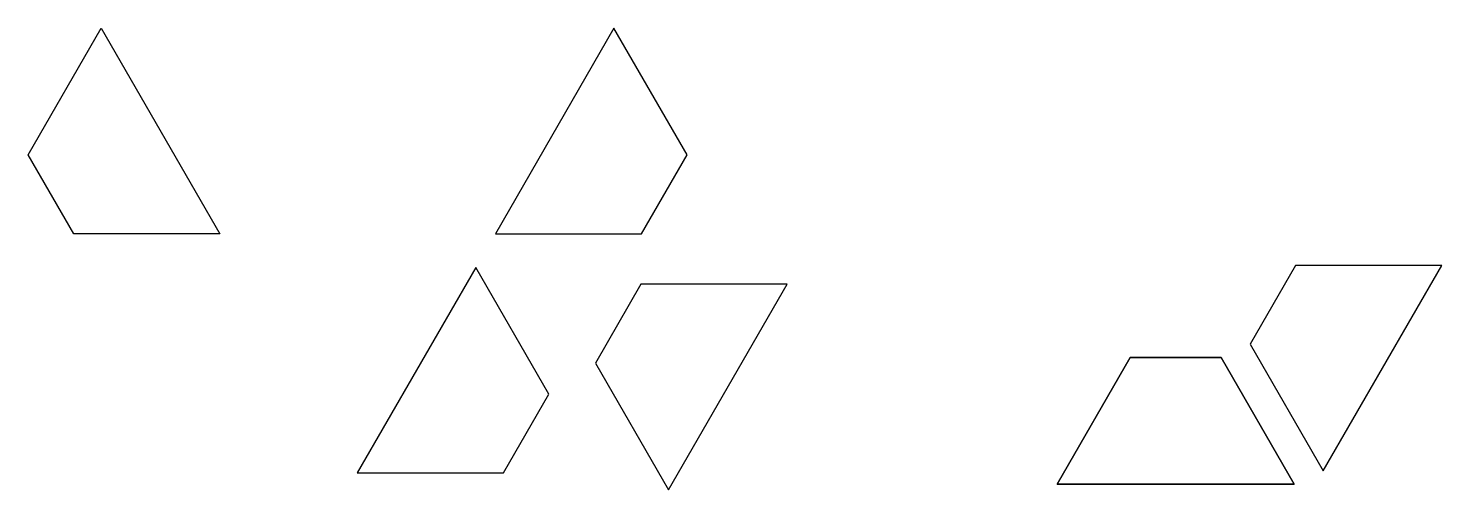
# Model space of a CAD drawing. Header units: millimetres. Extents: x -2023021 to 4454414, y -304659 to 993992.
# Drawn here: x 1987140 to 2076525, y 764824 to 793997 of the extents above; entities that cross this region are included whole.
import ezdxf

# ---------------------------------------------------------------- set-up
doc = ezdxf.new("R2010")
doc.units = ezdxf.units.MM
doc.header["$LTSCALE"] = 10
doc.header["$MEASUREMENT"] = 0

msp = doc.modelspace()

# ---------------------------------------------------------------- linework, layer by layer
for points in [[(1990022, 781007), (1987140, 785997), (1991759, 793997), (1999259, 781007)], [(2025917, 781007), (2028798, 785997), (2024179, 793997), (2016679, 781007)], [(2017185, 765882), (2020066, 770873), (2015447, 778873), (2007947, 765882)], [(2076525, 779007), (2067287, 779007), (2064406, 774017), (2069025, 766017)], [(2035123, 777814), (2025885, 777814), (2023004, 772824), (2027623, 764824)], [(2052200, 765177), (2056818, 773177), (2062581, 773177), (2067200, 765177)], [(2067200, 765177), (2062581, 773177), (2056818, 773177), (2052200, 765177)]]:
    msp.add_lwpolyline(points, close=True)

doc.saveas('drawing.dxf')
